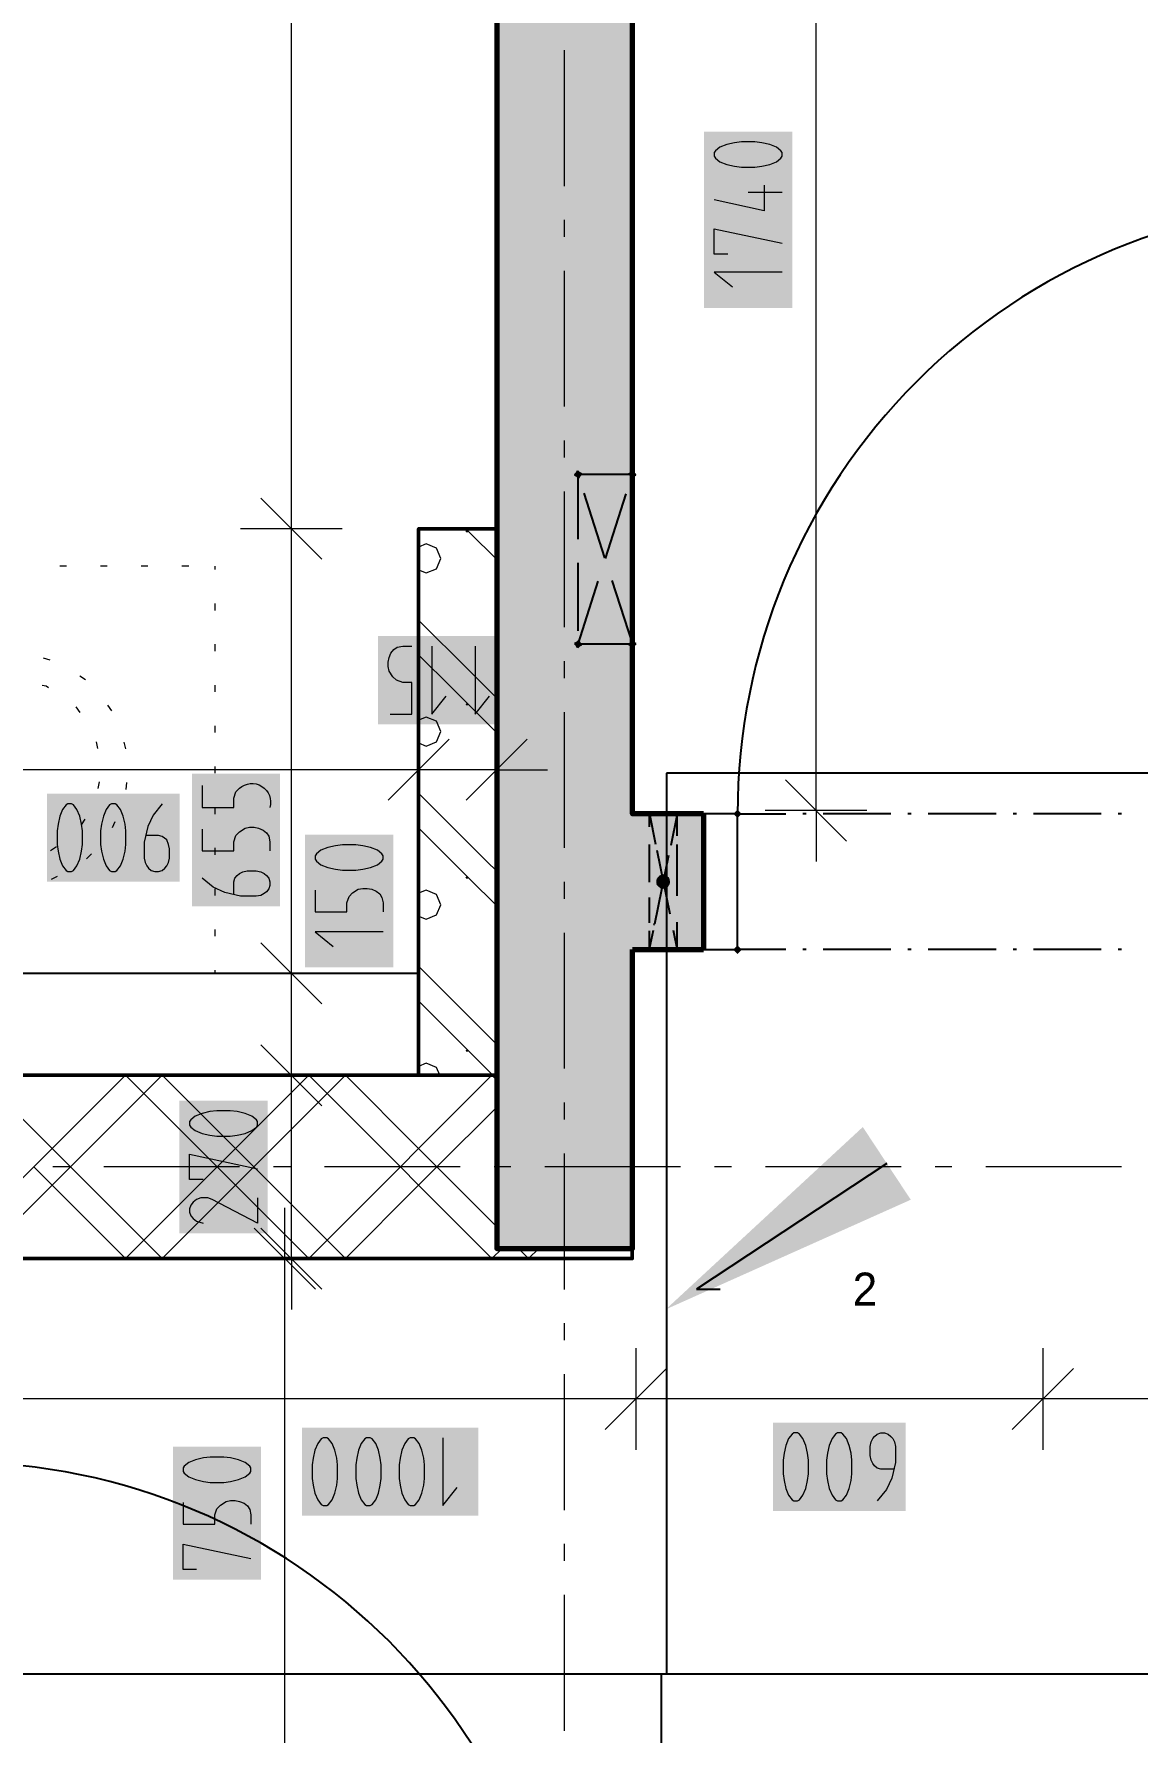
# Model space of a CAD drawing. Header units: millimetres. Extents: x 0 to 594, y 0 to 420.
# Drawn here: x 467.66 to 484.32, y 246.69 to 272.33 of the extents above; entities that cross this region are included whole.
import ezdxf
from ezdxf import colors
from ezdxf.entities.mleader import LeaderData, LeaderLine
from ezdxf.math import Vec2, Vec3

# ---------------------------------------------------------------- set-up
doc = ezdxf.new("R2010")
doc.units = ezdxf.units.MM
doc.header["$LTSCALE"] = 8
doc.linetypes.add('DASHED', pattern=[0.75, 0.5, -0.25])
for name, color, linetype in [('PDF_Dokresleni pod rovinou rezu', 7, 'Continuous'), ('PDF_Dvere', 7, 'Continuous'), ('PDF_Instalacni prizdivka do 1m', 7, 'Continuous'), ('PDF_Instalacni prizdivky', 7, 'Continuous'), ('PDF_Koty delkove', 7, 'Continuous'), ('PDF_Osy hlavni', 7, 'Continuous'), ('PDF_Popis Prostupy', 7, 'Continuous'), ('PDF_Sanita', 7, 'Continuous'), ('PDF_Steny akusticke', 7, 'Continuous'), ('PDF_Steny obvodove nosne', 7, 'Continuous'), ('RED_2.5mm^2', 1, 'Continuous'), ('SYMS', 7, 'Continuous')]:
    doc.layers.add(name, color=color, linetype=linetype)

msp = doc.modelspace()

# ---------------------------------------------------------------- linework, layer by layer
at = {"layer": 'PDF_Dokresleni pod rovinou rezu', "lineweight": 25}
for points in [[(475.879, 264.701), (475.879, 265.678)], [(476.699, 265.678), (475.89, 265.678)], [(476.282, 264.419), (475.969, 265.395)], [(476.293, 264.409), (476.605, 265.385)], [(475.879, 263.318), (475.879, 264.343)], [(475.879, 263.115), (476.184, 264.067)], [(476.391, 264.078), (476.699, 263.115), (475.89, 263.115)]]:
    msp.add_lwpolyline(points, dxfattribs=at)
at = {"layer": 'PDF_Dokresleni pod rovinou rezu', "lineweight": 25, "transparency": 33554559}
for points in [[(475.879, 265.614), (475.815, 265.678), (475.943, 265.678), (475.879, 265.742)], [(475.943, 265.678), (475.879, 265.614), (475.879, 265.742), (475.815, 265.678)], [(475.899, 265.617), (475.818, 265.658), (475.94, 265.697), (475.859, 265.739)], [(476.763, 265.678), (476.699, 265.614), (476.699, 265.742), (476.635, 265.678)], [(476.679, 265.617), (476.638, 265.697), (476.76, 265.658), (476.719, 265.739)], [(475.943, 263.115), (475.879, 263.051), (475.879, 263.179), (475.815, 263.115)], [(475.879, 263.051), (475.815, 263.115), (475.943, 263.115), (475.879, 263.179)], [(475.859, 263.054), (475.818, 263.135), (475.94, 263.096), (475.899, 263.176)], [(476.763, 263.115), (476.699, 263.051), (476.699, 263.179), (476.635, 263.115)], [(476.719, 263.054), (476.638, 263.096), (476.76, 263.135), (476.679, 263.176)]]:
    msp.add_solid(points, dxfattribs=at)
at = {"layer": 'PDF_Dvere', "lineweight": 25}
for points in [[(487.512, 260.553), (487.512, 269.778, 0.414214), (478.287, 260.553), (479.016, 260.553)], [(466.5, 241.539), (475.725, 241.539, 0.414213), (466.5, 250.764)]]:
    msp.add_lwpolyline(points, format="xyb", dxfattribs=at)
msp.add_lwpolyline([(477.774, 258.503), (478.287, 258.503), (478.287, 260.553), (477.774, 260.553)], close=True, dxfattribs=at)
for points in [[(479.324, 260.553), (479.272, 260.553)], [(480.605, 260.553), (479.58, 260.553)], [(480.912, 260.553), (480.861, 260.553)], [(482.194, 260.553), (481.169, 260.553)], [(482.501, 260.553), (482.45, 260.553)], [(483.782, 260.553), (482.757, 260.553)], [(484.09, 260.553), (484.039, 260.553)], [(479.016, 258.503), (478.287, 258.503)], [(479.324, 258.503), (479.272, 258.503)], [(480.605, 258.503), (479.58, 258.503)], [(480.912, 258.503), (480.861, 258.503)], [(482.194, 258.503), (481.169, 258.503)], [(482.501, 258.503), (482.45, 258.503)], [(483.782, 258.503), (482.757, 258.503)], [(484.09, 258.503), (484.039, 258.503)]]:
    msp.add_lwpolyline(points, dxfattribs=at)
at = {"layer": 'PDF_Dvere', "lineweight": 25, "transparency": 33554559}
for points in [[(478.351, 260.553), (478.287, 260.489), (478.287, 260.617), (478.223, 260.553)], [(478.351, 258.503), (478.287, 258.439), (478.287, 258.567), (478.223, 258.503)]]:
    msp.add_solid(points, dxfattribs=at)
at = {"layer": 'PDF_Instalacni prizdivka do 1m', "lineweight": 25}
msp.add_lwpolyline([(464.245, 256.606), (473.47, 256.606), (473.47, 258.144), (464.245, 258.144)], close=True, dxfattribs=at)
at = {"layer": 'PDF_Instalacni prizdivky', "lineweight": 50}
msp.add_lwpolyline([(474.649, 256.606), (474.649, 264.858), (474.598, 264.858), (473.47, 264.858), (473.47, 256.606), (474.598, 256.606)], close=True, dxfattribs=at)
at = {"layer": 'PDF_Instalacni prizdivky', "lineweight": 9}
for points in [[(474.239, 264.801), (474.183, 264.858)], [(474.649, 264.391), (474.239, 264.801)], [(473.47, 264.237), (473.586, 264.19), (473.741, 264.254), (473.805, 264.409), (473.741, 264.564), (473.586, 264.629), (473.47, 264.581)], [(474.649, 262.3), (474.5, 262.449), (474.239, 262.71), (473.47, 263.479)], [(473.978, 262.449), (473.47, 262.956)], [(474.239, 262.188), (473.978, 262.449)], [(473.47, 261.624), (473.586, 261.576), (473.741, 261.64), (473.805, 261.795), (473.741, 261.951), (473.586, 262.015), (473.47, 261.967)], [(474.649, 261.778), (474.239, 262.188)], [(474.649, 259.687), (474.5, 259.835), (474.239, 260.097), (473.47, 260.865)], [(473.978, 259.835), (473.47, 260.343)], [(474.239, 259.574), (473.978, 259.835)], [(474.649, 259.164), (474.239, 259.574)], [(473.47, 259.01), (473.586, 258.962), (473.741, 259.027), (473.805, 259.182), (473.741, 259.337), (473.586, 259.401), (473.47, 259.354)], [(474.649, 257.073), (474.5, 257.221), (474.239, 257.483), (473.47, 258.252)], [(473.978, 257.221), (473.47, 257.729)], [(474.239, 256.96), (473.978, 257.221)], [(474.593, 256.606), (474.239, 256.96)], [(473.789, 256.606), (473.741, 256.723), (473.586, 256.788), (473.47, 256.74)]]:
    msp.add_lwpolyline(points, dxfattribs=at)
at = {"layer": 'PDF_Instalacni prizdivky', "lineweight": 9, "transparency": 33554559}
for points in [[(474.2, 264.797), (474.177, 264.82), (474.223, 264.82), (474.2, 264.843)], [(474.2, 262.183), (474.177, 262.206), (474.223, 262.206), (474.2, 262.229)], [(474.2, 259.569), (474.177, 259.592), (474.223, 259.592), (474.2, 259.615)], [(474.2, 256.955), (474.177, 256.978), (474.223, 256.978), (474.2, 257.001)]]:
    msp.add_solid(points, dxfattribs=at)
at = {"layer": 'PDF_Koty delkove', "lineweight": 18}
for points in [[(471.548, 253.839), (471.548, 254.837), (471.548, 256.606), (471.548, 258.144), (471.548, 264.858), (471.548, 283.564), (471.548, 290.739), (471.548, 292.225), (471.548, 298.375), (471.548, 340.194)], [(479.474, 260.604), (479.474, 278.439), (479.474, 283.051)], [(478.688, 270.042), (478.688, 269.658), (477.936, 269.823)], [(478.961, 269.933), (478.449, 269.933)], [(478.14, 269.001), (477.936, 269.001), (477.936, 269.385), (478.961, 269.166)], [(478.961, 268.728), (477.936, 268.728), (478.209, 268.509)], [(472.01, 264.397), (471.087, 265.319)], [(472.317, 264.858), (471.548, 264.858), (470.78, 264.858)], [(473.038, 262.059), (473.366, 262.059), (473.366, 262.537), (473.229, 262.537), (473.134, 262.572), (473.079, 262.623), (473.025, 262.708), (473.011, 262.776), (473.011, 262.845), (473.025, 262.913), (473.052, 262.981), (473.093, 263.032), (473.147, 263.067), (473.229, 263.084), (473.366, 263.084)], [(473.668, 263.084), (473.668, 262.059), (473.886, 262.332)], [(474.325, 263.084), (474.325, 262.059), (474.543, 262.332)], [(473.47, 261.988), (473.47, 261.219), (473.47, 260.45)], [(474.649, 261.988), (474.649, 261.219), (474.649, 260.45)], [(473.932, 261.68), (473.009, 260.758)], [(475.11, 261.68), (474.188, 260.758)], [(474.649, 261.219), (473.47, 261.219), (471.189, 261.219), (468.527, 261.219), (464.245, 261.219), (463.175, 261.219), (462.657, 261.219), (455.174, 261.219)], [(474.649, 261.219), (475.418, 261.219)], [(479.935, 260.143), (479.012, 261.065)], [(468.255, 259.698), (468.309, 259.767), (468.351, 259.869), (468.378, 259.989), (468.392, 260.09), (468.392, 260.295), (468.378, 260.398), (468.351, 260.518), (468.309, 260.62), (468.255, 260.689), (468.227, 260.706), (468.173, 260.706), (468.145, 260.689), (468.091, 260.62), (468.05, 260.518), (468.023, 260.398), (468.009, 260.295)], [(469.596, 260.706), (469.459, 260.535), (469.377, 260.364), (469.323, 260.125)], [(480.242, 260.604), (479.474, 260.604), (478.705, 260.604)], [(479.474, 260.604), (479.474, 259.835)], [(468.009, 260.295), (468.009, 260.09), (468.023, 259.989), (468.05, 259.869), (468.091, 259.767), (468.145, 259.698), (468.173, 259.681), (468.227, 259.681), (468.255, 259.698)], [(469.323, 260.125), (469.323, 259.885), (469.337, 259.818), (469.364, 259.767), (469.391, 259.733), (469.432, 259.698), (469.487, 259.681), (469.541, 259.681), (469.596, 259.698), (469.638, 259.733), (469.665, 259.767), (469.693, 259.818), (469.707, 259.885), (469.707, 260.023), (469.693, 260.09), (469.665, 260.159), (469.596, 260.21), (469.541, 260.228), (469.35, 260.228)], [(470.198, 260.323), (470.198, 259.994), (470.676, 259.994), (470.676, 260.131), (470.711, 260.227), (470.762, 260.282), (470.847, 260.336), (470.915, 260.35), (470.983, 260.35), (471.052, 260.336), (471.12, 260.309), (471.171, 260.268), (471.206, 260.214), (471.223, 260.131), (471.223, 259.994)], [(472.523, 260.085), (472.318, 260.085), (472.216, 260.071), (472.096, 260.044), (471.994, 260.003), (471.925, 259.949), (471.909, 259.921), (471.909, 259.867), (471.925, 259.839), (471.994, 259.785), (472.096, 259.744), (472.216, 259.716), (472.318, 259.702), (472.523, 259.702), (472.625, 259.716), (472.745, 259.744)], [(472.745, 259.744), (472.848, 259.785), (472.916, 259.839), (472.934, 259.867), (472.934, 259.921), (472.916, 259.949), (472.848, 260.003), (472.745, 260.044), (472.625, 260.071), (472.523, 260.085)], [(470.676, 259.337), (470.676, 259.529), (470.693, 259.584), (470.727, 259.625), (470.762, 259.652), (470.812, 259.679), (470.881, 259.693), (471.017, 259.693), (471.086, 259.679), (471.137, 259.652), (471.171, 259.625), (471.206, 259.584), (471.223, 259.529), (471.223, 259.474), (471.206, 259.419), (471.171, 259.378), (471.137, 259.351), (471.086, 259.323), (471.017, 259.309), (470.778, 259.309), (470.54, 259.364), (470.368, 259.446), (470.198, 259.584)], [(471.909, 259.401), (471.909, 259.073), (472.386, 259.073), (472.386, 259.21), (472.421, 259.305), (472.473, 259.36), (472.558, 259.414), (472.625, 259.428), (472.694, 259.428), (472.763, 259.414), (472.83, 259.387), (472.882, 259.346), (472.916, 259.292), (472.934, 259.21), (472.934, 259.073)], [(472.934, 258.771), (471.909, 258.771), (472.181, 258.553)], [(472.01, 257.683), (471.087, 258.605)], [(472.317, 258.144), (471.548, 258.144), (470.78, 258.144)], [(472.01, 256.145), (471.087, 257.068)], [(472.317, 256.606), (471.548, 256.606), (470.78, 256.606)], [(470.027, 255.935), (470.011, 255.907), (470.011, 255.853), (470.027, 255.825), (470.096, 255.771), (470.199, 255.73), (470.318, 255.702), (470.42, 255.688), (470.625, 255.688), (470.727, 255.702), (470.847, 255.73), (470.95, 255.771), (471.019, 255.825), (471.036, 255.853), (471.036, 255.907), (471.019, 255.935), (470.95, 255.99), (470.847, 256.031), (470.727, 256.058), (470.625, 256.072)], [(470.625, 256.072), (470.42, 256.072), (470.318, 256.058), (470.199, 256.031), (470.096, 255.99), (470.027, 255.935)], [(470.215, 255.031), (470.011, 255.031), (470.011, 255.415), (471.036, 255.196)], [(471.036, 254.758), (471.036, 254.374), (470.352, 254.73), (470.284, 254.758), (470.181, 254.758), (470.113, 254.73), (470.062, 254.689), (470.027, 254.648), (470.011, 254.593), (470.011, 254.539), (470.027, 254.484), (470.062, 254.443), (470.113, 254.402), (470.215, 254.374)], [(471.448, 253.839), (471.448, 254.608)], [(471.91, 253.378), (470.987, 254.3)], [(472.01, 253.378), (471.087, 254.3)], [(472.217, 253.839), (471.448, 253.839), (470.68, 253.839)], [(472.317, 253.839), (471.548, 253.839), (470.78, 253.839)], [(471.448, 246.152), (471.448, 253.839)], [(471.548, 253.839), (471.548, 253.07)], [(476.75, 252.489), (476.75, 251.721), (476.75, 250.952)], [(482.899, 252.489), (482.899, 251.721), (482.899, 250.952)], [(477.212, 252.182), (476.289, 251.259)], [(483.361, 252.182), (482.438, 251.259)], [(540.607, 251.721), (523.196, 251.721), (510.274, 251.721), (506.065, 251.721), (497.455, 251.721), (482.899, 251.721), (476.75, 251.721), (471.845, 251.721), (467.3, 251.721), (466.5, 251.721), (465.014, 251.721), (430.523, 251.721), (424.476, 251.721), (412.176, 251.721), (400.747, 251.721)], [(471.863, 250.725), (471.863, 250.52), (471.877, 250.418), (471.904, 250.298), (471.945, 250.196), (471.999, 250.127), (472.027, 250.111), (472.081, 250.111), (472.109, 250.127), (472.164, 250.196), (472.205, 250.298), (472.233, 250.418), (472.246, 250.52), (472.246, 250.725), (472.233, 250.827), (472.205, 250.947), (472.164, 251.049), (472.109, 251.118), (472.081, 251.136), (472.027, 251.136), (471.999, 251.118), (471.945, 251.049), (471.904, 250.947), (471.877, 250.827), (471.863, 250.725)], [(473.547, 250.418), (473.561, 250.52), (473.561, 250.725), (473.547, 250.827), (473.519, 250.947), (473.478, 251.049), (473.423, 251.118), (473.396, 251.136), (473.341, 251.136), (473.313, 251.118), (473.259, 251.049), (473.218, 250.947), (473.191, 250.827), (473.177, 250.725)], [(473.834, 251.136), (473.834, 250.111), (474.053, 250.383)], [(480.003, 250.491), (480.016, 250.592), (480.016, 250.797), (480.003, 250.9), (479.975, 251.02), (479.934, 251.122), (479.879, 251.191), (479.851, 251.208), (479.797, 251.208), (479.769, 251.191), (479.715, 251.122), (479.674, 251.02), (479.647, 250.9), (479.633, 250.797)], [(480.646, 250.661), (480.454, 250.661), (480.399, 250.678), (480.358, 250.712), (480.331, 250.747), (480.304, 250.797), (480.29, 250.866), (480.29, 251.002), (480.304, 251.071), (480.331, 251.122), (480.358, 251.156), (480.399, 251.191), (480.454, 251.208), (480.508, 251.208), (480.563, 251.191), (480.605, 251.156), (480.632, 251.122), (480.66, 251.071), (480.674, 251.002), (480.674, 250.763), (480.618, 250.524), (480.536, 250.353), (480.399, 250.183)], [(473.177, 250.725), (473.177, 250.52), (473.191, 250.418), (473.218, 250.298), (473.259, 250.196), (473.313, 250.127), (473.341, 250.111), (473.396, 250.111), (473.423, 250.127), (473.478, 250.196), (473.519, 250.298), (473.547, 250.418)], [(479.633, 250.797), (479.633, 250.592), (479.647, 250.491), (479.674, 250.371), (479.715, 250.268), (479.769, 250.2), (479.797, 250.183), (479.851, 250.183), (479.879, 250.2), (479.934, 250.268), (479.975, 250.371), (480.003, 250.491)], [(469.911, 250.16), (469.911, 249.832), (470.389, 249.832), (470.389, 249.969), (470.423, 250.064), (470.475, 250.119), (470.56, 250.173), (470.627, 250.187)], [(470.627, 250.187), (470.696, 250.187), (470.765, 250.173), (470.832, 250.146), (470.884, 250.105), (470.918, 250.051), (470.936, 249.969), (470.936, 249.832)], [(470.115, 249.147), (469.911, 249.147), (469.911, 249.53), (470.936, 249.312)]]:
    msp.add_lwpolyline(points, dxfattribs=at)
for points in [[(478.55, 270.699), (478.345, 270.699), (478.244, 270.685), (478.124, 270.658), (478.021, 270.617), (477.953, 270.563), (477.936, 270.535), (477.936, 270.48), (477.953, 270.452), (478.021, 270.398), (478.124, 270.357), (478.244, 270.329), (478.345, 270.315), (478.55, 270.315), (478.653, 270.329), (478.773, 270.357), (478.875, 270.398), (478.944, 270.452), (478.961, 270.48), (478.961, 270.535), (478.944, 270.563), (478.875, 270.617), (478.773, 270.658), (478.653, 270.685)], [(468.666, 260.295), (468.666, 260.09), (468.68, 259.989), (468.707, 259.869), (468.748, 259.767), (468.802, 259.698), (468.83, 259.681), (468.884, 259.681), (468.912, 259.698), (468.967, 259.767), (469.008, 259.869), (469.036, 259.989), (469.049, 260.09), (469.049, 260.295), (469.036, 260.398), (469.008, 260.518), (468.967, 260.62), (468.912, 260.689), (468.884, 260.706), (468.83, 260.706), (468.802, 260.689), (468.748, 260.62), (468.707, 260.518), (468.68, 260.398)], [(472.52, 250.725), (472.52, 250.52), (472.534, 250.418), (472.561, 250.298), (472.602, 250.196), (472.656, 250.127), (472.684, 250.111), (472.738, 250.111), (472.766, 250.127), (472.821, 250.196), (472.862, 250.298), (472.89, 250.418), (472.904, 250.52), (472.904, 250.725), (472.89, 250.827), (472.862, 250.947), (472.821, 251.049), (472.766, 251.118), (472.738, 251.136), (472.684, 251.136), (472.656, 251.118), (472.602, 251.049), (472.561, 250.947), (472.534, 250.827)], [(478.976, 250.797), (478.976, 250.592), (478.99, 250.491), (479.017, 250.371), (479.058, 250.268), (479.112, 250.2), (479.14, 250.183), (479.194, 250.183), (479.222, 250.2), (479.276, 250.268), (479.318, 250.371), (479.345, 250.491), (479.359, 250.592), (479.359, 250.797), (479.345, 250.9), (479.318, 251.02), (479.276, 251.122), (479.222, 251.191), (479.194, 251.208), (479.14, 251.208), (479.112, 251.191), (479.058, 251.122), (479.017, 251.02), (478.99, 250.9)], [(470.525, 250.844), (470.32, 250.844), (470.218, 250.83), (470.098, 250.803), (469.996, 250.762), (469.927, 250.708), (469.911, 250.68), (469.911, 250.626), (469.927, 250.598), (469.996, 250.544), (470.098, 250.503), (470.218, 250.475), (470.32, 250.461), (470.525, 250.461), (470.627, 250.475), (470.747, 250.503), (470.85, 250.544), (470.918, 250.598), (470.936, 250.626), (470.936, 250.68), (470.918, 250.708), (470.85, 250.762), (470.747, 250.803), (470.627, 250.83)]]:
    msp.add_lwpolyline(points, close=True, dxfattribs=at)
msp.add_lwpolyline([(470.198, 260.98), (470.198, 260.651), (470.676, 260.651), (470.676, 260.788), (470.711, 260.884), (470.762, 260.939, -0.753191), (471.223, 260.651)], format="xyb", dxfattribs=at)
at = {"layer": 'PDF_Koty delkove', "color": 7, "lineweight": 18, "true_color": 0xffffff, "transparency": 33554559}
for points in [[(479.115, 268.19), (479.115, 270.852), (477.782, 268.19), (477.782, 270.852)], [(474.862, 263.238), (472.857, 263.238), (474.862, 261.906), (472.857, 261.906)], [(471.377, 259.156), (471.377, 261.16), (470.045, 259.156), (470.045, 261.16)], [(469.86, 260.86), (467.855, 260.86), (469.86, 259.528), (467.855, 259.528)], [(473.088, 258.234), (473.088, 260.239), (471.755, 258.234), (471.755, 260.239)], [(471.19, 254.22), (471.19, 256.225), (469.857, 254.22), (469.857, 256.225)], [(474.371, 251.289), (471.709, 251.289), (474.371, 249.957), (471.709, 249.957)], [(480.827, 251.362), (478.822, 251.362), (480.827, 250.029), (478.822, 250.029)], [(471.09, 248.993), (471.09, 250.998), (469.757, 248.993), (469.757, 250.998)]]:
    msp.add_solid(points, dxfattribs=at)
at = {"layer": 'PDF_Osy hlavni', "lineweight": 18}
for points in [[(475.674, 270.031), (475.674, 272.081)], [(475.674, 269.263), (475.674, 269.519)], [(475.674, 266.7), (475.674, 268.75)], [(475.674, 265.932), (475.674, 266.188)], [(475.674, 263.369), (475.674, 265.419)], [(475.674, 262.6), (475.674, 262.857)], [(475.674, 260.038), (475.674, 262.088)], [(475.674, 259.269), (475.674, 259.525)], [(475.674, 256.707), (475.674, 258.757)], [(475.674, 255.938), (475.674, 256.194)], [(475.674, 253.375), (475.674, 255.425)], [(468.203, 255.223), (467.946, 255.223)], [(470.765, 255.223), (468.715, 255.223)], [(471.534, 255.223), (471.277, 255.223)], [(474.096, 255.223), (472.046, 255.223)], [(474.865, 255.223), (474.609, 255.223)], [(477.427, 255.223), (475.377, 255.223)], [(478.196, 255.223), (477.94, 255.223)], [(480.759, 255.223), (478.709, 255.223)], [(481.527, 255.223), (481.271, 255.223)], [(484.09, 255.223), (482.04, 255.223)], [(475.674, 252.607), (475.674, 252.863)], [(475.674, 250.044), (475.674, 252.094)], [(475.674, 249.275), (475.674, 249.532)], [(475.674, 246.713), (475.674, 248.763)]]:
    msp.add_lwpolyline(points, dxfattribs=at)
at = {"layer": 'PDF_Popis Prostupy', "lineweight": 25}
msp.add_lwpolyline([(477.214, 259.455), (477.226, 259.464), (477.236, 259.475), (477.244, 259.488), (477.249, 259.502), (477.253, 259.516), (477.254, 259.531), (477.252, 259.546), (477.249, 259.56), (477.243, 259.574), (477.234, 259.586), (477.224, 259.597), (477.212, 259.607), (477.199, 259.614), (477.185, 259.618), (477.17, 259.621), (477.155, 259.621), (477.141, 259.619), (477.127, 259.614), (477.113, 259.607), (477.102, 259.598), (477.091, 259.587), (477.083, 259.575), (477.077, 259.561), (477.073, 259.547), (477.071, 259.532), (477.072, 259.517), (477.075, 259.503), (477.081, 259.489), (477.089, 259.476), (477.098, 259.465), (477.11, 259.455), (477.123, 259.448), (477.137, 259.442), (477.151, 259.439), (477.166, 259.439), (477.181, 259.44), (477.195, 259.444), (477.209, 259.451)], close=True, dxfattribs=at)
for points in [[(477.087, 259.478), (477.087, 259.478)], [(477.11, 259.605), (477.11, 259.605)], [(477.214, 259.455), (477.214, 259.455)], [(477.238, 259.582), (477.238, 259.582)]]:
    msp.add_lwpolyline(points, dxfattribs=at)
at = {"layer": 'PDF_Popis Prostupy', "lineweight": 25, "transparency": 33554559}
for points in [[(477.155, 259.621), (477.08, 259.569), (477.072, 259.523)], [(477.155, 259.621), (477.072, 259.523), (477.201, 259.612)], [(477.201, 259.612), (477.072, 259.523), (477.087, 259.478)], [(477.08, 259.569), (477.155, 259.621), (477.11, 259.605)], [(477.201, 259.612), (477.087, 259.478), (477.238, 259.582)], [(477.238, 259.582), (477.087, 259.478), (477.124, 259.448)], [(477.238, 259.582), (477.124, 259.448), (477.253, 259.537)], [(477.253, 259.537), (477.124, 259.448), (477.17, 259.439)], [(477.253, 259.537), (477.17, 259.439), (477.245, 259.491)], [(477.245, 259.491), (477.17, 259.439), (477.214, 259.455)]]:
    msp.add_solid(points, dxfattribs=at)
at = {"layer": 'PDF_Sanita', "lineweight": 13}
for points in [[(468.151, 264.294), (468.049, 264.294)], [(468.766, 264.294), (468.664, 264.294)], [(469.381, 264.294), (469.279, 264.294)], [(469.996, 264.294), (469.894, 264.294)], [(470.395, 264.294), (470.395, 264.294)], [(470.395, 264.24), (470.395, 264.294)], [(470.395, 264.294), (470.395, 264.294)], [(470.395, 263.625), (470.395, 263.728)], [(470.395, 263.01), (470.395, 263.113)], [(467.903, 262.875), (467.804, 262.902)], [(467.879, 262.458), (467.843, 262.482), (467.785, 262.493)], [(468.436, 262.575), (468.352, 262.633)], [(470.395, 262.395), (470.395, 262.498)], [(468.356, 262.082), (468.299, 262.167)], [(468.834, 262.109), (468.775, 262.193)], [(470.395, 261.78), (470.395, 261.883)], [(468.623, 261.54), (468.603, 261.64)], [(469.048, 261.536), (469.021, 261.635)], [(470.395, 261.165), (470.395, 261.268)], [(468.631, 260.936), (468.651, 261.037)], [(469.052, 260.923), (469.061, 261.026)], [(468.378, 260.389), (468.434, 260.474)], [(468.845, 260.347), (468.888, 260.44)], [(470.395, 260.55), (470.395, 260.653)], [(467.911, 260.002), (467.997, 260.059)], [(468.453, 259.876), (468.526, 259.949)], [(470.395, 259.935), (470.395, 260.038)], [(467.924, 259.569), (468.016, 259.612)], [(470.395, 259.32), (470.395, 259.423)], [(470.395, 258.705), (470.395, 258.808)], [(468.151, 258.144), (468.049, 258.144)], [(468.766, 258.144), (468.664, 258.144)], [(469.381, 258.144), (469.279, 258.144)], [(469.996, 258.144), (469.894, 258.144)], [(470.395, 258.144), (470.395, 258.193)], [(470.395, 258.144), (470.395, 258.144)], [(470.395, 258.144), (470.395, 258.144)]]:
    msp.add_lwpolyline(points, dxfattribs=at)
at = {"layer": 'PDF_Steny akusticke', "lineweight": 50}
msp.add_lwpolyline([(464.245, 253.839), (476.698, 253.839), (476.698, 253.993), (474.649, 253.993), (474.649, 256.606), (474.598, 256.606), (473.47, 256.606), (464.245, 256.606), (464.245, 256.453)], dxfattribs=at)
at = {"layer": 'PDF_Steny akusticke', "lineweight": 9}
for points in [[(469.596, 253.839), (468.212, 255.223), (467.935, 255.499), (466.828, 256.606)], [(467.659, 255.223), (467.935, 255.499), (469.042, 256.606)], [(467.935, 254.946), (468.212, 255.223), (469.596, 256.606)], [(470.426, 255.223), (469.042, 256.606)], [(472.363, 253.839), (470.98, 255.223), (470.703, 255.499), (469.596, 256.606)], [(470.426, 255.223), (470.703, 255.499), (471.81, 256.606)], [(470.703, 254.946), (470.98, 255.223), (472.363, 256.606)], [(473.194, 255.223), (471.81, 256.606)], [(474.649, 254.321), (473.747, 255.223), (473.47, 255.499), (472.363, 256.606)], [(473.194, 255.223), (473.47, 255.499), (474.577, 256.606)], [(474.649, 256.535), (474.577, 256.606)], [(473.47, 254.946), (473.747, 255.223), (474.649, 256.125)], [(466.828, 253.839), (467.935, 254.946), (467.659, 255.223), (466.275, 253.839)], [(469.596, 253.839), (470.703, 254.946), (470.426, 255.223), (469.042, 253.839)], [(472.363, 253.839), (473.47, 254.946), (473.194, 255.223), (471.81, 253.839)], [(469.042, 253.839), (467.935, 254.946)], [(471.81, 253.839), (470.703, 254.946)], [(474.577, 253.839), (473.47, 254.946)], [(474.577, 253.839), (474.731, 253.993)], [(475.131, 253.839), (474.977, 253.993)], [(475.131, 253.839), (475.285, 253.993)]]:
    msp.add_lwpolyline(points, dxfattribs=at)
at = {"layer": 'PDF_Steny obvodove nosne', "lineweight": 70}
for points in [[(474.649, 274.339), (474.649, 264.858), (474.649, 256.606), (474.649, 253.993), (476.698, 253.993), (476.699, 253.993), (476.699, 258.503)], [(477.774, 260.553), (476.75, 260.553), (476.699, 260.553), (476.699, 274.339)], [(477.774, 260.553), (477.774, 258.503)], [(476.699, 258.503), (476.749, 258.503), (476.75, 258.503), (477.774, 258.503)]]:
    msp.add_lwpolyline(points, dxfattribs=at)
at = {"layer": 'PDF_Steny obvodove nosne', "color": 9, "lineweight": 9, "true_color": 0xc0c0c0, "transparency": 33554559}
for points in [[(474.649, 274.339), (474.649, 253.993), (476.699, 274.339), (476.699, 253.993)], [(476.699, 258.503), (477.774, 258.503), (476.699, 260.553), (477.774, 260.553)]]:
    msp.add_solid(points, dxfattribs=at)
at = {"layer": 'RED_2.5mm^2'}
for p, q in [((488.422, 261.167), (477.214, 261.167)), ((477.214, 261.167), (477.214, 247.573)), ((139.315, 247.573), (499.132, 247.573)), ((477.137, 193.734), (477.137, 247.573))]:
    msp.add_line(p, q, dxfattribs=at)
at = {"layer": 'SYMS'}
for p, q in [((476.952, 260.546), (476.952, 260.355)), ((477.376, 260.551), (476.957, 260.551)), ((477.376, 260.547), (477.278, 260.075)), ((477.376, 260.223), (477.376, 260.551)), ((476.952, 260.091), (476.952, 259.524)), ((477.247, 259.927), (477.031, 258.89)), ((477.376, 259.318), (477.376, 260.089)), ((476.952, 259.289), (476.952, 258.906)), ((477.376, 258.5), (477.376, 258.918)), ((476.952, 258.788), (476.952, 258.5)), ((477.011, 258.79), (476.953, 258.51)), ((477.019, 258.881), (477.031, 258.89)), ((476.952, 258.5), (477.376, 258.5))]:
    msp.add_line(p, q, dxfattribs=at)
at = {"layer": 'SYMS', "linetype": 'DASHED'}
for p, q in [((476.957, 260.551), (477.05, 260.096)), ((477.068, 260.005), (477.265, 259.043)), ((477.315, 258.798), (477.376, 258.5))]:
    msp.add_line(p, q, dxfattribs=at)

# ---------------------------------------------------------------- leaders
at = {"layer": 'SYMS'}
ml = msp.add_multileader_mtext('Standard', dxfattribs=at)
ml.set_content('2', color=256)
ml.set_leader_properties()
ml.build(insert=Vec2(0, 0))
ml.multileader.update_dxf_attribs({"text_right_attachment_type": 6, "dogleg_length": 0.36})
ctx = ml.context
ctx.base_point, ctx.char_height, ctx.plane_origin = Vec3(478.026, 253.378), 0.5, Vec3(477.204, 253.073)
ctx.right_attachment = 6
notes = []
notes.append((ctx, [(0, (1, 1, 0), (477.666, 253.378), (1, 0), 0.36, [(0, [(477.204, 253.073)], 0, [])])]))
ctx.mtext.insert, ctx.mtext.flow_direction = Vec3(480.026, 253.628), 5
for ctx, leaders in notes:
    for number, flags, end, landing, length, lines in leaders:
        leader = LeaderData()
        leader.index, (leader.has_last_leader_line, leader.has_dogleg_vector, leader.attachment_direction) = number, flags
        leader.last_leader_point, leader.dogleg_vector, leader.dogleg_length = Vec3(end), Vec3(landing), length
        for number, points, colour, breaks in lines:
            line = LeaderLine()
            line.index, line.vertices, line.color, line.breaks = number, Vec3.list(points), colors.encode_raw_color(colour), breaks
            leader.lines.append(line)
        ctx.leaders.append(leader)

doc.saveas('drawing.dxf')
